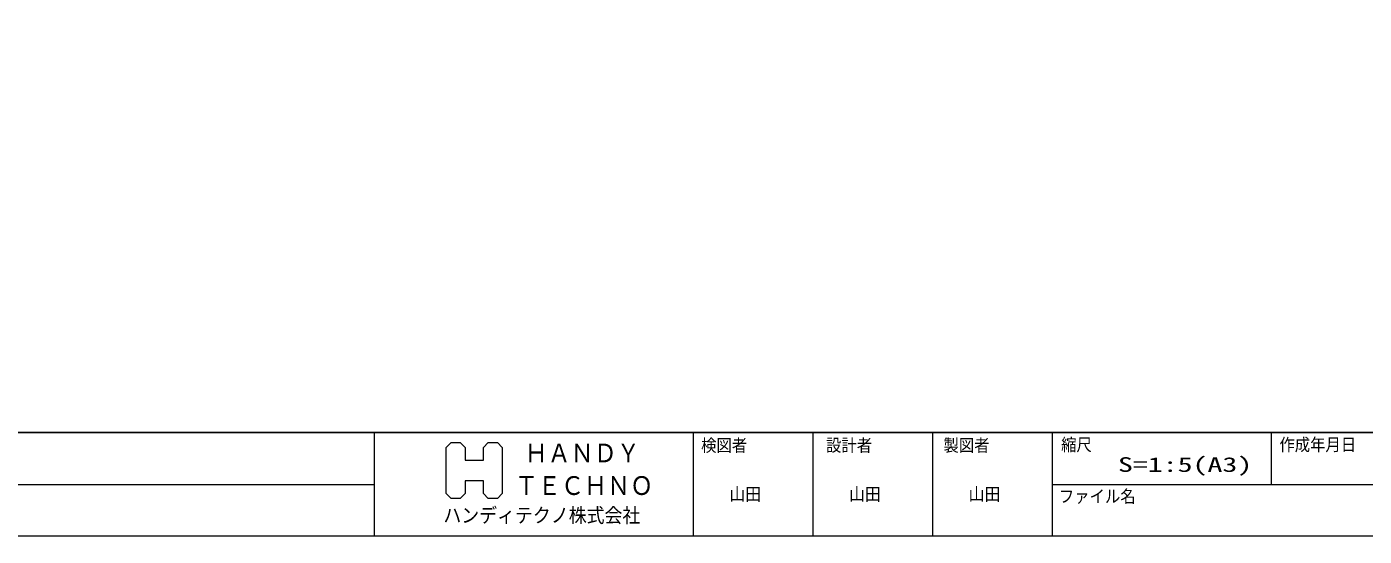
# Model space of a CAD drawing. Units: millimetres, scale not verified. Extents: x -829 to 829, y -160 to 161.
# Drawn here: x 575.2 to 742.9, y -160.5 to -96.7 of the extents above; entities that cross this region are included whole.
import ezdxf
from ezdxf.enums import TextEntityAlignment as Align

# ---------------------------------------------------------------- set-up
doc = ezdxf.new("R2010")
doc.units = ezdxf.units.MM
doc.header["$LTSCALE"] = 2
doc.layers.add('0-0_一般', color=4, linetype='Continuous', lineweight=9)
doc.styles.add('ＭＳ ゴシック', font='')
doc.styles.get('ＭＳ ゴシック').set_extended_font_data('MS Gothic')

# ---------------------------------------------------------------- blocks, each defined once
blk = doc.blocks.new('グループ-3-1')
at = {"layer": '0-0_一般', "color": 5}
blk.add_lwpolyline([(1523.53, -262.531), (1525.823, -262.531), (1527.024, -263.741), (1527.024, -275.321), (1525.823, -276.531), (1523.53, -276.531), (1522.329, -275.32), (1522.329, -272.152), (1517.718, -272.152), (1517.719, -275.321), (1516.518, -276.531), (1514.225, -276.531), (1513.025, -275.321), (1513.024, -263.741), (1514.225, -262.531), (1516.518, -262.531), (1517.718, -263.741), (1517.718, -266.91), (1522.329, -266.91), (1522.329, -263.741)], close=True, dxfattribs=at)
at = {"layer": '0-0_一般', "color": 7, "style": 'ＭＳ ゴシック', "width": 0.9}
for s, height, p in [('ＨＡＮＤＹ', 4.707, (1532.646, -268.911)), ('ＴＥＣＨＮＯ', 4.707, (1530.218, -277.071)), ('ハンディテクノ株式会社', 3.657, (1512.291, -283.674))]:
    blk.add_text(s, height=height, dxfattribs=at).set_placement(p, align=Align.BOTTOM_LEFT)

msp = doc.modelspace()

# ---------------------------------------------------------------- linework, layer by layer
at = {"layer": '0-0_一般', "color": 7}
for p, q in [((618.728, -147.5), (618.728, -160.5)), ((658.728, -147.5), (658.728, -160.5)), ((673.728, -147.5), (673.728, -160.5)), ((688.728, -147.5), (688.728, -160.5)), ((703.728, -147.5), (703.728, -160.5)), ((731.228, -154), (731.228, -147.5)), ((548.728, -154), (618.728, -154)), ((703.728, -154), (758.728, -154))]:
    msp.add_line(p, q, dxfattribs=at)
at = {"layer": '0-0_一般', "color": 5}
for points in [[(428.728, 112.5), (828.728, 112.5), (828.728, -147.5), (428.728, -147.5)], [(428.728, -147.5), (828.728, -147.5), (828.728, -160.5), (428.728, -160.5)]]:
    msp.add_lwpolyline(points, close=True, dxfattribs=at)

# ---------------------------------------------------------------- block references
at = {"layer": '0-0_一般', "xscale": 0.5, "yscale": 0.5}
msp.add_blockref('グループ-3-1', (-128.728, -17.5), dxfattribs=at)

# ---------------------------------------------------------------- texts
at = {"layer": '0-0_一般', "color": 2, "style": 'ＭＳ ゴシック', "width": 0.9}
for s, p in [('検図者', (659.726, -150.366)), ('設計者', (675.378, -150.358)), ('製図者', (690.106, -150.358)), ('縮尺', (704.854, -150.283)), ('作成年月日', (732.221, -150.275)), ('ファイル名', (704.573, -156.75))]:
    msp.add_text(s, height=1.569, dxfattribs=at).set_placement(p, align=Align.BOTTOM_LEFT)
at = {"layer": '0-0_一般', "color": 7, "style": 'ＭＳ ゴシック'}
for s, height, width, p in [('S=1:5(A3)', 1.833, 1.5, (711.981, -152.984)), ('山田', 1.628, 0.9, (663.259, -156.525)), ('山田', 1.628, 0.9, (678.259, -156.525)), ('山田', 1.628, 0.9, (693.259, -156.525))]:
    msp.add_text(s, height=height, dxfattribs=dict(at, width=width)).set_placement(p, align=Align.BOTTOM_LEFT)

doc.saveas('drawing.dxf')
